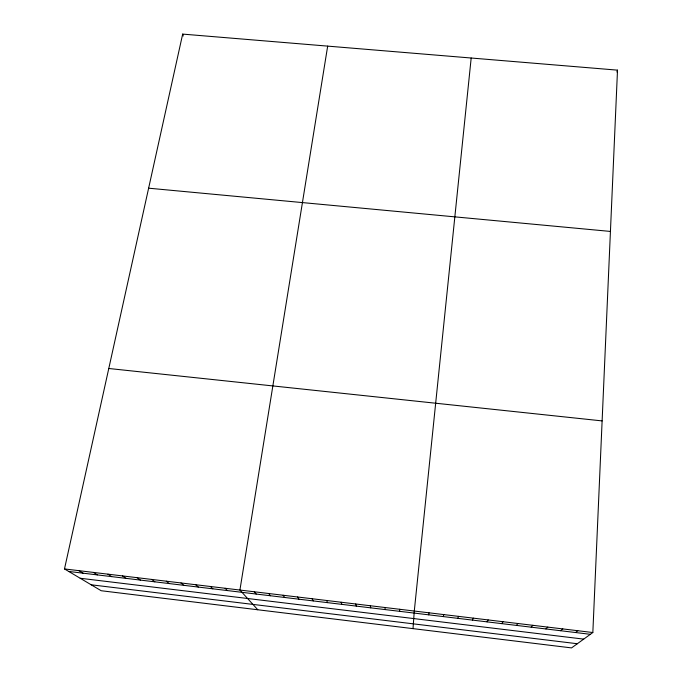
<?xml version="1.0" encoding="UTF-8"?>
<svg xmlns="http://www.w3.org/2000/svg" width="682" height="682" viewBox="0 0 682 682"><rect width="100%" height="100%" fill="white"/><g stroke="black" fill="none" stroke-linecap="round" stroke-linejoin="round"><path stroke-width="1.02" d="M592.837 632.529L617.508 70.144L182.674 34.1L64.492 568.933L101.192 590.731L571.55 647.9L592.837 632.529L64.492 568.933M413.011 628.634L414.289 611.038L471.185 58.013M327.675 46.12L239.919 590.049L257.779 609.759M428.671 614.832L429.004 612.811M443.223 616.579L443.752 614.584M616.937 72.002L617.508 70.144M457.81 618.335L458.526 616.358M472.421 620.1L473.334 618.148M487.067 621.865L488.167 619.929M501.739 623.629L503.035 621.72M516.436 625.403L517.928 623.51M531.159 627.176L532.847 625.309M545.924 628.957L547.799 627.108M560.706 630.739L562.786 628.906M575.523 632.521L577.799 630.714M148.625 188.189L610.433 231.428M108.779 368.493L602.121 420.905M68.737 571.456L590.365 634.311M80.195 578.259L583.707 639.119M91.2 584.798L577.33 643.731M78.95 570.672L83.016 573.178M93.434 572.42L97.33 574.9M107.952 574.167L111.669 576.631M122.496 575.915L126.034 578.362M137.073 577.671L140.424 580.092M151.677 579.427L154.848 581.831M166.314 581.192L169.298 583.57M180.977 582.957L183.782 585.318M195.666 584.721L198.292 587.066M210.388 586.494L212.827 588.822M225.137 588.268L227.396 590.578M254.292 591.78L256.185 594.048M268.699 593.511L270.404 595.761M283.124 595.25L284.65 597.475M297.591 596.989L298.929 599.197M312.075 598.736L313.234 600.919M326.593 600.484L327.565 602.641M341.136 602.232L341.921 604.371M182.674 34.1L183.236 36.001M355.706 603.988L356.311 606.11M370.309 605.744L370.727 607.85M384.938 607.509L385.168 609.589M399.601 609.273L399.643 611.328"/></g></svg>
